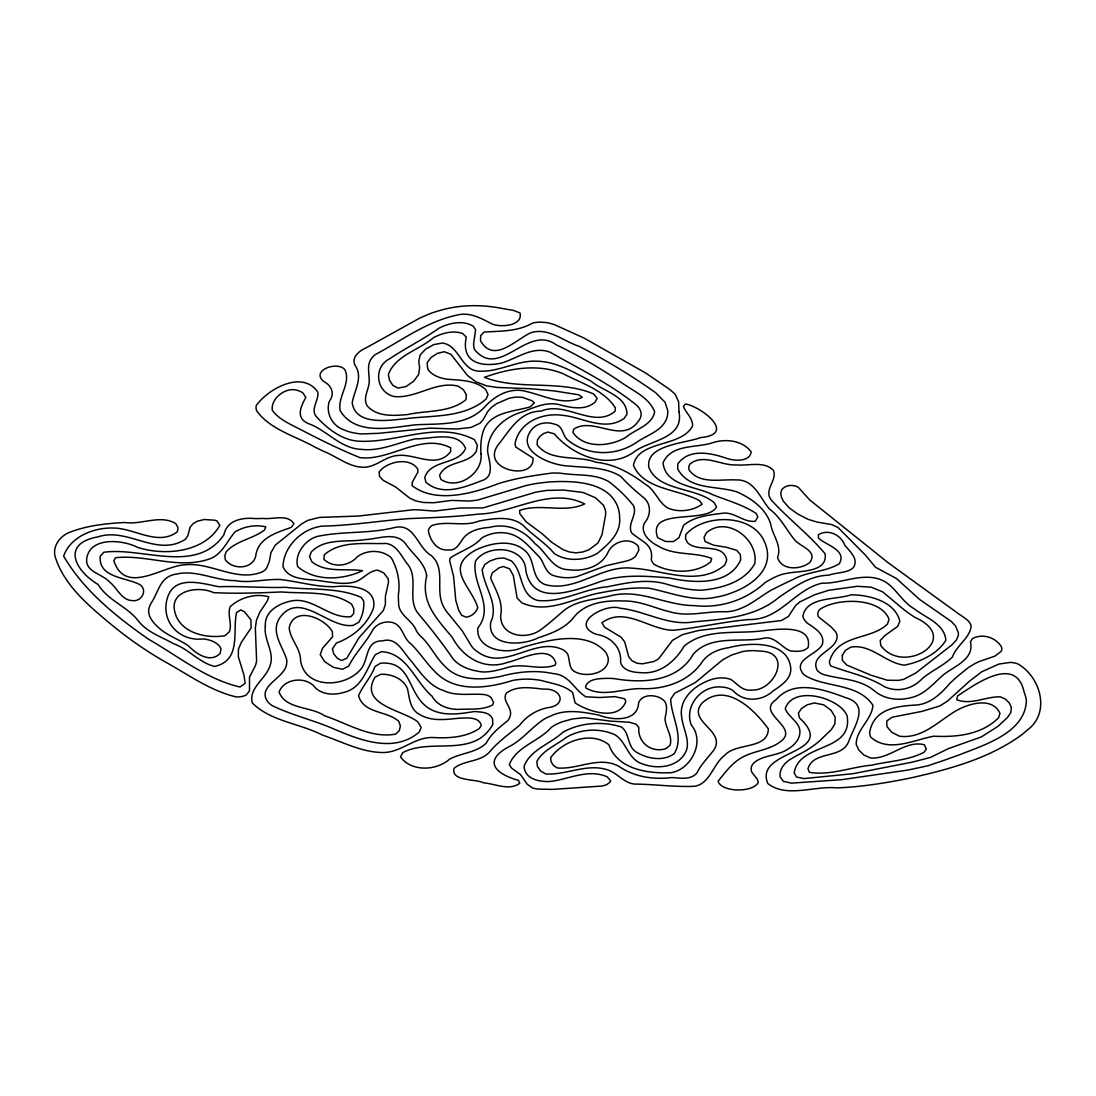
<?xml version="1.0" encoding="UTF-8"?>
<svg xmlns="http://www.w3.org/2000/svg" width="1096" height="1096" viewBox="0 0 1096 1096"><rect width="100%" height="100%" fill="white"/><g stroke="black" fill="none" stroke-linecap="round" stroke-linejoin="round"><path stroke-width="1.5" d="M426.645 576.03C420.439 602.882 436.92 618.692 452.47 637.653C463.06 657.573 484.336 670.656 507.352 662.436C520.299 659.847 549.986 643.064 555.878 663.286L555.069 665.176C539.396 670.93 522.189 662.176 506.215 667.916C498.475 669.971 490.624 672.232 482.528 671.958C471.855 670.67 460.402 667.382 453.128 658.943C442.551 643.544 431.07 628.775 418.987 614.486C405.767 599.512 420.111 578.209 406.657 563.056C400.985 555.466 396.601 544.972 386.08 543.438C365.626 544.233 340.788 540.273 324.265 554.809L323.895 559.357C333.362 568.221 348.966 566.303 357.323 556.782C367.078 549.452 382.285 549.507 391.368 557.919C397.629 569.112 400.396 582.127 398.369 594.868A230.174 132.89 0 0 0 398.588 602.293C397.999 615.308 412.548 619.843 416.398 630.899A73.87 42.648 0 0 0 419.727 635.379C430.029 644.256 435.18 657.189 445.031 666.354C458.758 681.328 481.87 680.082 500.077 676.547C517.134 671.862 535.341 669.807 552.781 673.533C569.276 674.492 573.797 689.398 585.867 696.823L599.718 697.508L614.842 696.618L624.706 698.796L625.802 701.467C618.61 721.469 588.484 711.715 575.14 702.933L572.591 692.453C563.947 684.918 551.768 683.479 541.04 680.424A46.758 27.003 0 0 0 524.368 679.178A45.155 26.071 0 0 0 512.75 680.424C489.926 687.603 460.224 692.371 440.017 676.287C428.714 667.067 421.439 654.23 411.137 644.064C403.246 638.639 403.068 626.789 394.067 623.035C385.833 620.035 375.695 623.556 371.845 631.625C364.995 643.695 354.94 653.545 348.72 666.094L342.61 669.272L333.513 667.382L324.704 661.696L320.224 654.668L322.525 648.311L332.595 636.79L332.294 631.529C324.334 617.555 293.92 605.567 289.193 627.844C290.207 639.585 300.715 648.339 300.564 660.628C305.072 689.439 345.117 687.973 360.803 669.218C368.886 659.765 365.064 640.516 382.449 640.872C396.916 636.625 402.986 652.284 411.014 660.765C420.33 672.286 428.742 685.74 443.675 690.617C456.744 696.755 471.294 693.11 485.049 694.659A12.947 7.48 0 0 1 490.981 697.412L493.57 702.563L492.625 704.933C482.377 710.413 469.992 708.687 458.703 709.4C448.264 709.455 437.345 705.742 432.002 696.179C414.836 681.52 407.452 653.339 381.6 651.627L375.353 654.682C366.804 668.218 362.57 687.411 344.815 692.124C334.992 695.261 322.676 695.248 315.004 687.425C306.359 675.958 283.741 678.205 279.11 692.151C285.686 709.523 310.826 706.235 324.553 715.784C347.555 723.442 370.667 738.677 395.697 734.128L399.369 730.594L400.383 725.895L398.766 721.332C386.984 710.605 363.53 713.702 358.556 695.727C362.817 685.438 371.147 677.301 374.942 666.546L380.586 663.19C409.055 660.861 407.835 687.398 422.275 702.783C435.729 717.455 456.676 714.51 474.267 711.523C480.87 712.112 489.501 711.742 492.584 718.99L492.83 724.415C473.458 758.884 430.728 737.375 402.725 752.678L400.492 756.87C411.178 771.872 436.167 771.036 449.634 759.131C461.402 752.788 476.294 752.856 486.268 743.088C491.337 733.43 499.776 727.21 507.886 720.497A28.921 16.7 0 0 0 510.106 716.236C513.161 707.906 501.434 700.933 506.297 693.193C516.764 685.178 531.45 687.918 543.643 689.151C562.111 687.932 567.262 705.646 547.466 707.715C536.424 710.057 526.477 716.113 519.71 725.168C509.53 733.703 498.598 741.239 489.939 751.514C480.665 762.391 464.594 759.761 454.128 768.255C450.483 781.599 475.828 778.694 483.624 782.859C495.324 783.763 509.229 791.134 519.764 783.298L518.381 780.311C496.926 774.447 481.884 761.761 508.092 747.171C521.902 740.512 531.218 727.717 543.78 719.332A42.347 24.455 0 0 1 550.48 716.099C565.714 708.605 583.086 712.016 598.964 715.126C611.993 720.428 637.858 722.333 638.625 702.714C642.215 693.905 655.134 694.33 662.011 698.988C668.848 703.153 666.231 712.03 665.039 718.455C665.19 727.689 672.93 735.827 670.04 745.239L665.889 748.65C651.449 753.281 637.571 742.595 638.804 727.497L636.187 724.264L629.46 722.264L610.184 721.086L584.469 717.702L572.729 718.894L562.632 721.648A44.607 25.756 0 0 0 551.452 727.237C539.273 741.375 515.586 746.883 509.311 764.844L511.75 768.228L520.504 774.598L527.327 784.339L532.423 787.914L537.122 789.052L552.316 789.408L602.184 786.038L606.458 784.791L609.869 782.256L610.609 780.832L607.225 776.831C588.388 768.556 569.728 778.941 551.096 781.38C540.561 782.311 524.231 779.434 524.135 766.063C530.67 749.458 550.48 743.896 562.837 732.265C580.236 722.511 602.581 720.963 621.432 727.004C629.679 732.977 627.104 745.431 635.42 751.527C646.53 758.679 663.107 762.008 674.328 753.514C684.466 736.704 671.273 717.085 670.67 699.166L674.725 693.247L695.371 682.534L722.497 659.943L731.388 655.107L742.43 651.599A31.688 18.29 0 0 1 759.391 651.065C790.38 651.353 777.448 684.219 758.021 689.398A17.235 9.946 0 0 1 750.459 690.124C742.088 690.85 737.087 683.589 730.895 679.452C721.675 676.081 711.386 678.547 703.015 683.096C690.206 689.343 678.767 702.303 681.767 717.469C682.89 728.141 689.302 738.279 686.85 749.198C680.63 767.2 657.764 770.009 642.064 763.734C627.953 759.268 626.679 742.129 615.13 734.841C599.663 727.799 580.866 728.703 566.262 737.444C556.371 745.088 543.013 750.102 536.862 761.405L537.424 766.392L540.588 770.995L545.822 773.995C566.933 775.187 588.018 762.46 609.157 770.392C618.815 774.365 625.556 784.709 637.091 784.12C656.257 784.448 675.465 787.188 694.617 786.27C710.372 783.64 712.989 763.802 724.963 755.089C736.197 742.43 768.049 749.76 768.337 728.867C754.226 709.441 725.689 681.233 702.029 703.125C685.699 722.209 730.059 731.429 712.044 752.349C706.687 759.007 700.687 765.2 696.933 772.981C690.686 780.242 680.232 778.023 671.848 777.557C653.476 779.804 634.543 777.078 618.993 766.392C598.978 755.473 577.702 769.926 557.165 767.926L553.384 765.378L551.096 761.72L550.658 757.788C562.303 740.882 591.593 730.58 608.883 744.787C617.719 769.57 648.366 773.817 671.163 772.666C690.905 769.556 705.454 741.787 691.316 725.059C684.014 706.468 700.769 685.849 720.182 686.959A16.084 9.289 0 0 1 733.717 691.288C744.006 702.372 762.09 701.18 772.639 691.288C781.023 685.493 792.312 678.835 790.613 666.902C786.818 640.297 748.568 642.338 728.922 647.654C718.866 649.024 708.742 653.052 702.495 661.409C689.384 681.465 664.587 689.603 641.544 688.63C623.049 688.192 602.978 697.892 585.894 687.987L585.552 686.411C588.689 678.493 599.375 678.671 606.65 678.342A59.732 34.483 0 0 1 614.253 678.616C642.338 683.507 677.342 682.137 693.179 654.298C710.537 634.803 739.074 642.503 761.871 638.653C774.214 634.666 780.612 647.065 790.38 650.873C796.326 651.531 803.573 652.12 808.122 647.476C813.191 621.72 770.885 630.323 756.815 631.406C732.251 633.543 704.577 629.118 684.151 646.119C674.999 661.724 659.682 674.574 640.42 672.643C632.954 672.355 622.665 670.711 620.542 662.135C621.857 647.174 610.253 636.392 596.155 634.283C568.345 623.501 605.992 602.937 619.952 608.198C645.256 610.76 668.382 626.597 694.672 621.747C723.798 619.226 755.651 617.13 778.9 597.361C794.12 587.155 809.3 575.701 828.494 575.208C835.358 572.879 842.838 573.044 849.537 570.235A15.18 8.768 0 0 0 854.058 566.509C858.195 558.165 849.51 551.069 844.797 545.26C840.947 534.821 828.329 528.71 818.411 534.684L818.411 537.999C825.685 545.178 847.345 549.891 839.262 563.755C825.315 572.194 807.738 571.263 793.436 579.318C785.901 582.798 778.434 586.456 771.036 590.223C755.829 599.252 741.513 612.993 722.415 611.678C705.084 611.623 687.795 616.856 670.56 611.993C654.778 608.225 639.776 600.553 623.158 600.978C604.704 600.224 583.894 602.841 572.427 619.035C563.508 628.953 550.617 633.803 538.232 637.776C523.025 645.804 487.213 647.421 490.693 622.364C499.324 604.458 483.966 587.264 482.199 569.632L484.706 564.591L489.898 561.042L496.762 558.59L503.694 557.946L511.325 560.864C523.696 571.797 519.052 595.416 537.78 600.471C561.864 602.964 583.716 588.785 607.458 586.757C627.282 582.702 648.037 578.222 667.93 584.579C678.739 587.73 689.877 590.128 701.18 590.223C721.1 588.415 744.033 582.497 754.651 563.878C759.35 539.807 726.977 514.983 706.386 532.807L704.043 537.437L705.139 541.588L713.674 545.205L726.127 547.205L736.663 550.315L740.362 554.562L740.704 559.851C728.826 586.209 692.864 583.058 669.19 577.935C645.339 575.948 619.802 573.866 597.06 582.798C573.852 590.703 533.053 607.266 525.875 570.824C525.162 545.781 487.145 543.561 475.486 561.152C471.143 584.236 495.365 605.91 477.774 628.077C475.952 649.887 507.051 655.161 522.6 647.352C546.945 640.297 586.757 629.364 606.033 652.682A63.746 36.798 0 0 1 608.321 658.682C608.718 673.341 587.086 677.561 575.948 672.259C568.29 669.396 570.18 660.326 567.728 654.285A20.619 11.905 0 0 0 563.248 649.914C535.601 635.981 506.229 670.793 479.226 652.915A36.511 21.084 0 0 1 471.294 645.791L462.252 630.817L447.182 612.308A76.816 44.347 0 0 1 442.907 605.389C435.194 589.196 446.113 568.81 431.317 555.562C417.124 547.452 414.617 521.915 393.519 527.806C369.352 533.629 344.281 531.218 320.032 535.889C306.606 537.629 294.166 553.425 297.605 566.481C314.758 581.757 342.747 580.14 362.475 570.701C345.665 568.098 326.06 573.318 311.785 561.686L309.579 556.549L311.278 552C325.046 537.588 347.021 542.534 364.858 539.629C378.147 539.177 395.752 531.012 405.63 543.822C412.589 554.316 425.193 562.823 426.645 576.03M265.355 625.994C263.314 639.735 275.165 652.408 269.959 665.889C265.78 679.191 248.45 687.726 252.327 702.947C270.465 721.305 299.825 723.401 322.375 735.046C342.24 741.759 361.79 752.473 383.189 752.527C401.41 752.473 415.124 736.443 433.537 737.553C449.223 738.32 465.8 737.512 479.308 728.498L481.281 725.511C479.336 716.428 466.649 718.017 459.608 718.154C446.236 719.414 431.564 721.853 419.453 714.373C409.753 709.372 409.603 697.919 407.438 688.644C403.191 678.465 391.19 673.78 380.737 674.3L375.01 677.218C358.378 705.071 403.342 710.098 417.781 721.867L421.165 727.333L419.275 731.991C394.149 753.733 359.735 740.101 333.157 728.689C313.223 720.031 291.755 715.181 272.26 705.66A32.62 18.838 0 0 1 267.78 701.796C256.752 686.534 282.932 678.931 286.316 665.546A46.621 26.921 0 0 0 286.686 659.545C282.672 646.298 270.438 632.132 279.549 618.13C299.866 589.182 328.512 629.351 353.337 625.309L358.83 622.186C362.557 615.911 364.351 608.321 363.666 601.046L361.159 597.347C337.76 587.114 310.511 590.114 285.481 587.319C263.246 588.072 241.065 585.99 218.844 586.716C201.13 583.319 173.839 574.427 167.14 598.827C160.783 622.035 179.58 641.804 203.294 638.927A21.934 12.659 0 0 1 221.008 649.079L220.091 653.463C210.309 663.395 196.376 654.065 188.676 646.051C179.525 639.543 168.455 636.187 159.906 628.748C153.55 623.419 145.604 614.856 149.796 605.924A62.335 35.99 0 0 1 152.549 600.882C159.112 589.812 160.824 575.962 177.004 573.962C196.732 569.619 215.364 580.757 235.01 580.592C250.094 583.373 265.013 578.894 280.055 579.51C298.235 581.51 316.004 587.031 334.444 586.703C349.336 584.922 377.504 586.456 373.517 608.006C367.201 625.062 353.131 636.803 336.39 643.051L332.417 648.873L333.718 653.778L337.239 658.203L341.473 660.546L346.761 658.299L359.173 637.543L383.408 610.404L385.381 604.348L385.395 596.265L388.532 582.154L388.094 578.592L383.669 572.852L377.64 570.139C367.845 570.865 362.269 580.962 352.624 582.497C342.719 584.552 332.622 582.456 322.745 581.223C309.757 578.606 289.234 581.25 283.001 566.728C283.398 548.959 297.865 533.026 314.442 527.806A36.442 21.043 0 0 1 321.594 526.135C351.172 525.683 380.339 520.573 409.808 518.559C432.838 517.668 455.895 516.833 478.801 514.051C514.462 513.257 549.507 486.487 584.689 503.913C564.454 513.545 540.123 502.954 519.586 510.462L519.833 513.709L526.203 521.86L542.164 533.725L551.959 542.452L563.234 549.781L569.413 551.987L576.03 552.85L582.647 552.028L588.826 549.863L597.909 543.068L601.992 534.766L605.691 514.353L605.567 510.763L603.554 505.325L595.375 497.707L583.182 492.501L563.44 490.049L546.794 490.405L535.889 492.131L483.103 507.9L459.909 508.01L434.509 511.065L423.851 510.298A46.744 26.989 0 0 0 412.987 509.777L358.337 516.052L319.484 517.408L307.839 520.353L301.66 523.888L275.315 545.109L270.918 552.685L269.383 561.262L266.739 567.851A17.426 10.056 0 0 1 262.793 571.619C237.133 582.853 211.281 561.974 185.101 564.796C162.756 565.7 125.3 595.95 113.806 560.618L115.573 557.727C146.261 554.316 177.881 569.427 208.596 559.275C221.995 555.083 226.68 541.342 235.174 531.793C244.216 526.464 255.464 524.422 265.725 526.834L264.574 529.916C252.806 539.095 236.174 540.52 226.119 551.891L224.803 555.74L225.351 559.755C232.462 569.879 252.244 569.632 255.711 556.22C257.724 537.848 276.726 532.629 291.317 527.34L293.906 523.751C287.549 513.654 273 519.614 263.081 518.449A342.514 197.746 0 0 1 255.478 518.627C242.682 517.23 226.913 519.942 223.954 534.725C196.581 574.879 142.083 546.726 103.75 552.288L100.229 556.179C98.215 578.195 126.561 577.126 140.233 584.867C147.892 590.621 141.179 601.964 132.548 600.608C121.409 600.457 117.436 588.072 109.682 582.14C102.819 573.975 85.789 572.331 86.611 559.426C89.036 536.382 122.711 539.533 137.767 547.466C164.88 556.028 204.445 552.603 219.844 525.327L216.857 520.847L214.761 520.216L204.39 519.504L197.376 521.162L193.143 523.628L190.101 527.203L187.882 535.56L185.539 539.164C157.016 557.809 127.862 526.888 97.941 536.876C60.623 543.575 75.213 570.906 98.01 584.415C108.011 600.69 127.479 606.458 138.562 621.226C147.357 632.392 161.674 636.927 173.661 643.763C188.663 648.996 199.212 662.696 214.611 666.437C241.641 660.367 232.407 631.803 236.503 612.664L240.654 609.91L244.381 611.705L250.916 619.774L251.121 628.008L241.49 642.078L238.49 648.996L238.298 656.6L243.997 675.177L245.148 683.356L240.024 687.014C206.295 679.26 178.169 656.148 148.426 639.146C115.861 616.349 83.803 590.676 63.637 556.124C70.24 536.766 93.777 527.409 113.135 528.025C134.329 527.984 157.824 546.52 177.305 531.834L178.045 527.724L175.757 523.614C160.523 514.188 141.672 525.053 124.78 522.491C106.778 523.491 88.447 525.299 71.459 531.67C60.143 535.054 50.95 547.178 55.965 559.111C64.993 585.442 87.694 604.8 108.463 622.199C127.547 638.146 147.85 652.394 169.633 664.382C191.06 676.588 212.35 691.535 236.613 696.974A14.508 8.384 0 0 0 244.244 695.864L246.23 695.015L249.504 690.877L249.504 677.054L254.683 667.053A52.238 30.154 0 0 0 256.615 660.628L255.327 628.049L256.478 620.117L259.862 612.171L267.232 601.115L268.821 596.841C255.902 593.032 240.024 597.498 230.256 606.636C226.982 614.788 232.338 623.336 229.461 631.597L225.023 635.707C206.486 638.79 180.141 633.187 174.908 612.212C168.866 590.196 198.609 585.511 213.569 592.635C236.133 593.758 258.793 592.991 281.357 591.95C304.661 593.895 331.526 590.278 351.583 604.143L353.844 608.883L353.693 613.555L350.884 616.678C328.348 619.13 310.935 594.196 287.823 601.868C276.466 604.745 264.328 612.897 265.355 625.994M679.013 411.877C684.096 438.578 650.312 440.099 634.666 451.47C609.157 470.705 572.852 455.895 554.302 433.81L547.822 432.071L543.63 433.537L539.89 436.414L537.424 439.989L537.122 444.729C550.329 462.375 577.387 454.922 596.224 462.307C614.801 464.115 630.94 473.431 645.558 484.418C655.449 490.049 658.162 502.585 667.971 508.106C678.78 512.736 692.795 510.942 702.166 504.16L699.508 500.68C678.808 489.09 643.777 489.844 633.42 465.32C638.502 439.51 681.178 448.045 692.604 425.837C692.864 418.206 686.041 413.11 683.383 406.438L685.411 403.999C700.002 406.068 737.909 434.18 700.577 437.578C685.836 443.401 644.969 444.634 648.887 467.513C658.628 491.556 695.987 487.035 714.085 502.598L716.592 506.9C706.646 524.737 646.695 506.544 657.655 537.711L665.478 541.451L673.382 541.602L678.849 537.876L683.589 525.299C694.604 516.038 710.057 514.997 723.812 513.079C735.156 512.462 743.91 522.587 755.144 521.299L757.857 516.97L756.103 513.408C742.732 504.598 727.032 500.475 712.318 494.529C695.892 486.158 665.436 485.898 663.039 462.855C671.231 443.784 696.124 448.182 712.496 442.784C725.579 438.386 742.581 440.359 751.226 451.853C749.746 462.101 734.621 460.895 727.333 458.58C711.578 453.045 689.247 447.922 677.808 463.882L677.684 468.91C689.425 490.597 716.757 485.35 736.676 491.816C751.061 498.022 766.063 508.667 770.735 524.231C772.543 535.739 782.119 545.246 777.571 557.563C781.544 570.947 801.162 569.81 809.985 562.289C817.931 550.959 800.286 546.699 794.614 539.849C786.147 529.532 780.585 517.202 769.392 509.01C759.98 497.625 753.801 478.897 735.772 479.938C720.25 479.034 699.508 484.638 689 469.828L688.74 466.882L689.891 464.074C703.522 453.073 721.182 465.827 736.43 464.923C748.02 466.088 763.994 460.663 773.365 470.28C777.804 480.404 762.611 490.487 771.858 500.625C788.736 519.189 809.081 534.574 825.137 553.822C827.781 572.934 799.463 570.605 786.805 573.331C778.9 574.537 771.817 578.469 765.104 582.593C745.814 600.252 720.264 608.595 694.206 605.595C666.3 605.581 640.324 588.826 611.965 595.457C595.662 599.759 576.907 599.704 563.399 610.979C555.987 617.349 548.726 623.912 540.835 629.652C526.984 640.16 500.708 636.762 500.625 615.842C503.502 601.896 495.584 590.114 490.611 577.962L492.364 572.729L499.351 567.673L503.352 566.522L509.654 568.824L513.312 575.523L517.12 598.046L521.806 602.814C547.205 614.363 572.496 598.759 597.183 593.429C614.404 590.1 631.967 586.867 649.572 588.319C671.492 592.717 693.261 602.252 716.14 597.169A59.129 34.14 0 0 0 723.031 595.662A57.91 33.428 0 0 0 731.443 592.963C754.199 584.716 776.927 566.18 763.638 539.986C750.431 513.202 702.92 514.271 685.726 534.738L685.575 538.766L687.452 542.589C697.905 553.096 722.744 541.986 726.717 559.851L724.853 564.947C698.563 587.47 662.313 569.632 631.967 568.18C601.361 564.783 575.592 592.909 544.986 584.552C531.204 579.099 535.437 561.344 526.395 551.973C513.134 538.533 491.214 542.657 475.815 549.973C443.099 568.002 471.403 586.086 477.746 607.595C476.198 612.774 471.499 616.349 466.266 617.212L461.649 615.294L458.745 610.308L455.785 600.389L453.58 576.373L449.62 560.535L450.319 557.933C460.676 550.891 473.321 547.589 481.98 537.835C490.789 532.67 501.735 531.108 511.503 534.314C523.176 538.177 530.656 548.589 539.218 556.768C544.63 563.18 545.301 574.071 555.056 576.003A26.51 15.303 0 0 0 576.551 576.743L605.965 565.769L625.474 561.248A18.947 10.933 0 0 0 635.475 556.398L638.817 550.315L638.324 546.315C630.132 536.437 613.102 541.191 608.075 552.192C601.375 566.933 583.689 571.728 568.755 569.728C551.905 569.509 546.657 551.973 534.848 543.534C523.683 529.765 506.914 522.778 489.282 527.436C480.719 528.067 471.76 529.985 465.293 536.04C460.019 541.232 457.47 551.329 448.195 549.932C437.112 550.959 430.317 540.753 428.413 531.135A14.81 8.549 0 0 1 431.934 525.573C446.798 520.271 463.814 527.203 479.116 521.038C493.556 518.408 511.709 515.326 523.559 525.724C533.163 535.725 545.356 542.753 554.275 553.521C566.933 561.974 584.552 560.659 597.443 553.329C608.307 544.178 621.35 533.218 619.583 517.408A90.995 52.54 0 0 0 618.171 508.051C610.102 483.953 580.017 481.158 558.357 481.555A97.955 56.554 0 0 0 546.575 482.226L538.15 483.226A85.899 49.594 0 0 0 525.943 485.583L477.335 500.16L469.17 501.05L451.593 500.406L433.674 502.749L423.467 502.502L416.083 500.995L409.959 498.296L395.588 486.953L383.381 480.473L379.545 476.459L379.079 472.061C386.792 461.485 409.63 456.511 417.795 469.143L417.877 472.061L412.302 482.267L412.11 485.651C435.276 503.598 471.992 493.871 497.461 483.953C515.038 478.226 533.601 475.568 551.863 473.061A47.114 27.208 0 0 1 560.755 473.225C576.702 475.911 594.046 473.239 608.636 481.5C617.802 488.474 626.528 496.735 633.584 505.763C637.639 514.901 627.035 523.737 631.543 532.807C641.64 541.794 653.791 544.082 651.284 559.864A30.332 17.509 0 0 0 654.079 564.33C670.368 573.455 695.672 574.29 710.742 561.837L711.688 558.494C694.796 551.63 674.506 556.042 658.216 546.068C649.969 542.054 639.42 532.875 644.626 522.778C651.038 515.531 651.449 503.749 643.393 497.461C635.475 490.871 627.761 484.268 620.953 476.555C605.759 466.896 586.853 467.759 569.495 466.074C551.083 465.8 512.435 450.388 533.204 427.892C539.205 422.44 547.973 421.713 555.371 424.412C563.495 426.139 562.234 436.468 568.386 440.524C588.059 456.142 615.87 456.361 636.42 442.469C646.435 435.263 660.395 431.824 666.135 419.974A58.691 33.88 0 0 0 667.656 410.205L664.971 402.191L656.23 393.259A180.032 103.942 0 0 0 651.051 389.464C628.118 373.503 604.006 359.104 579.181 346.322C563.413 341.336 548.63 327.293 531.135 332.636C516.134 339.116 493.912 364.187 480.5 340.746L480.665 335.677L484.09 332.033C500.762 331.006 517.531 331.718 532.615 323.046A23.304 13.453 0 0 1 540.109 322.101L547.726 322.704L554.562 324.704L584.195 338.143L645.434 372.873L669.574 389.327L675.163 394.204L678.616 401.821L679.013 411.877M842.358 655.312L842.345 660.354L846.838 665.108L871.32 675.341L887.404 680.232L898.391 680.369L903.583 679.397L915.612 673.136L952.246 644.599L956.37 640.064L958.411 635.283L958.342 632.707L955.561 626.035L951.369 621.473L919.571 599.416L896.446 578.537L875.54 567.276L865.662 555.384L838.084 527.546L831.713 524.573L817.109 522.08L808.108 519.353L797.463 513.846L789.134 507.804L783.119 500.872L781.38 496.899L780.79 493.159L781.749 489.611C785.777 484.788 792.956 484.322 798.244 487.24L809.711 499.94L888.253 562.823L956.493 612.294A193.581 111.765 0 0 0 963.398 617.075L967.768 620.446A25.468 14.7 0 0 1 971.166 626.09C969.933 638.201 956.452 645.38 952.438 656.984C943.601 665.724 931.764 670.533 922.325 678.547C912.639 689.055 897.405 692.836 884.267 686.603C867.703 676.136 848.318 672.697 830.494 665.779L829.33 661.97C837.18 633.488 870.402 640.639 887.486 624.062L889.048 619.199C880.321 597.046 836.536 597.58 819.589 609.595A16.673 9.631 0 0 0 818.602 616.98L830.713 626.528L835.563 631.639A27.469 15.865 0 0 1 837.056 637.968C834.864 650.942 810.328 654.709 816.89 669.82A18.879 10.892 0 0 0 822.397 674.136C839.974 679.63 860.292 678.356 874.992 691.398C884.815 699.193 898.254 700.824 910.187 697.837C923.805 695.207 932.792 684.205 942.601 675.492C953.383 666.45 974.714 659.614 970.426 641.859L972.508 638.584C982.002 633.392 994.319 636.913 1000.566 645.503A13.96 8.056 0 0 1 1001.032 651.49L994.798 656.162L983.687 659.998A44.744 25.838 0 0 0 975.276 663.395L968.48 667.491L957.836 676.109A593.799 342.829 0 0 0 950.013 683.192C941.3 693.357 931.052 703.509 916.955 704.975C897.035 706.112 873.43 708.523 869.58 732.909L870.471 736.827C888.144 753.308 913.817 739.855 933.806 736.197C956.534 737.375 981.769 734.717 998.607 717.729L999.977 713.332C992.127 696.275 968.302 703.673 955.685 710.975C938.203 721.469 921.722 739.17 899.528 736.211L891.788 732.333L886.938 726.552L886.801 720.949L892.103 717.236L922.106 711.345L939.738 705.975L947.396 701.193L969.508 681.15L981.756 671.766L998.881 664.066L1010.06 662.436A15.947 9.206 0 0 1 1017.663 663.834C1040.405 676.451 1051.119 712.729 1027.199 730.142A280.412 161.893 0 0 1 1021.773 734.745C989.359 758.514 949.355 769.241 910.666 777.955C886.404 782.9 861.84 786.901 837.07 787.901C815.082 785.49 786.476 798.368 767.83 783.544C753.555 748.979 839.413 755.144 799.559 718.044L798.381 713.195L801.368 708.619L807.245 704.81L814.41 702.974L823.726 704.865L831.111 710.331L835.152 717.168L834.919 723.703L831.343 729.648L819.397 741.074A118.765 68.569 0 0 1 797.135 755.377L790.106 759.446A41.456 23.934 0 0 0 780.105 776.763L783.284 781.311L791.367 783.147L841.851 779.667L907.858 770.077L927.6 765.857L944.985 759.994A574.345 331.595 0 0 1 958.521 755.171C983.4 745.198 1025.404 733.032 1026.39 700.536A115.943 66.938 0 0 0 1024.089 692.014C1016.019 654.518 975.372 684.274 957.575 695.933L956.767 699.714C971.179 705.44 985.77 696.371 1000.306 696.837L1005.457 699.166L1009.375 703.07L1011.389 707.578L1010.718 712.743L1007.471 717.496L997.99 726.333L981.249 736.95L948.424 748.623L930.463 757.418L912.516 762.09L853.031 773.68L804.094 778.585L796.559 777.037L794.189 772.995C798.655 742.198 853.442 752.925 847.071 715.62C839.235 697.275 792.641 684.945 785.257 708.797C788.901 718.127 802.217 723.155 799.601 734.882A42.634 24.605 0 0 1 788.079 748.979C777.79 756.117 763.72 754.623 754.048 762.693A21.276 12.289 0 0 0 752.144 772.707L757.226 779.105L758.281 782.352C753.404 792.778 721.51 792.572 718.086 781.215C725.182 772.543 732.197 762.638 742.472 757.199C754.884 750.418 770.296 750.185 781.393 740.855C799.053 726.84 755.35 713.249 776.173 699.604C794.148 678.808 824.329 689.685 845.797 697.714C870.087 704.618 854.496 725.511 848.989 740.677C842.55 759.829 813.52 749.938 807.971 768.762L809.396 772.351C830.138 775.79 851.044 766.981 871.827 765.159C889.185 761.062 907.981 760.61 924.065 752.267L926.312 749.034L924.366 744.759C905.173 739.814 889.678 759.597 870.512 757.98L864.032 755.103L858.963 750.198L856.236 744.527C855.894 729.607 872.087 719.702 872.896 705.208C857.36 682.26 824.672 688.329 803.957 674.78C790.737 659.628 817.493 654.929 822.397 644.325C825.055 633.639 814.479 628.172 807.3 623.117A27.003 15.591 0 0 1 804.807 620.432A28.112 16.235 0 0 1 802.861 616.13C806.738 596.347 835.755 600.101 850.866 594.868C868.909 594.69 895.322 601.416 899.816 621.309L897.651 626.446L884.65 635.721L880.239 640.502L880.746 645.407C902.981 676.287 963.905 639.132 914.818 617.336A170.154 98.243 0 0 1 899.679 606.115L882.623 591.826L871.156 587.182L857.236 586.305L828.672 590.292L814.671 594.758L799.847 601.896L795.682 605.43L788.367 616.514L781.311 620.555L698.563 630.515L682.561 634.584L672.519 640.324L658.614 658.833L654.052 661.45L642.599 663.806L637.091 663.299L631.954 660.751L628.72 656.71L624.693 641.9L621.199 637.297L604.622 627.227L601.923 622.761C625.186 605.855 649.147 630.049 673.259 630.269C698.467 627.775 723.264 621.775 748.582 619.569C780.188 620.405 794.162 589.497 821.973 583.195C843.139 583.798 865.402 570.372 885.554 581.99C896.583 589.182 902.46 602.101 914.119 608.732C925.462 617.76 944.519 623.651 945.875 640.242C937.381 654.216 919.928 662.107 904.282 665.176C885.28 662.875 871.019 643.667 850.811 647.133L845.427 650.408L842.358 655.312M480.993 453.758C483.391 473.417 457.512 490.803 440.839 479.308L439.578 475.459C446.086 460.334 468.129 464.91 476.308 451.374L477.349 445.277L474.472 439.688C437.29 420.193 396.314 443.894 357.351 441.113C341.459 439.537 327.951 429.07 317.374 417.781C309.141 409.959 319.306 400.656 317.785 391.998C302.181 369.612 267.904 389.025 256.3 405.493A25.455 14.7 0 0 0 256.656 410.781C270.342 429.92 295.591 435.989 315.264 447.305A396.231 228.763 0 0 1 323.745 451.374C337.267 456.662 349.377 467.636 364.53 467.252C376.586 466.649 385.354 456.47 397.396 455.525C414.918 453.169 436.948 469.636 450.607 451.607L450.648 447.812C420.672 432.509 390.56 461.224 359.954 457.635C340.349 449.703 321.046 440.195 302.195 430.399C291.81 424.796 279.398 420.097 272.301 410.301C270.548 398.601 285.59 386.751 296.92 390.258A14.371 8.302 0 0 1 302.948 393.012L305.839 397.382C300.523 407.041 295.03 418.878 309.675 424.07C327.814 431.166 341.13 448.935 361.858 449.387C380.476 451.497 397.67 442.674 415.425 438.866C430.838 439.112 458.197 430.194 465.567 448.401C458.347 465.307 430.577 459.169 424.769 477.541L425.892 482.158C441.606 496.31 463.841 487.542 481.089 480.911C495.515 476.979 489.049 461.471 487.569 451.305C487.747 431.18 504.872 416.466 523.203 411.658C535.191 407.041 547.74 401.081 560.837 405.082C571.989 407.972 585.565 410.493 595.06 402.122L597.142 398.369L593.662 393.957C559.07 379.271 519.12 390.861 484.418 377.339C509.092 368.407 537.807 363.269 563.084 373.709C581.154 383.203 604.17 390.012 615.418 407.931L615.02 411.301C593.936 429.221 565.509 400.602 541.15 411.11C519.203 411.37 509.75 430.618 497.872 445.223C480.336 470.074 534.643 481.665 533.04 458.114L515.75 447.017L514.956 443.962C518.901 422.303 542.013 412.521 562.207 415.274C582.647 417.151 604.691 432.016 624.104 418.453L626.967 414.192C626.857 395.629 602.731 391.204 590.812 380.997C573.962 372.654 557.179 361.79 537.807 361.255C517.901 359.858 500.16 371.804 480.391 371.174C461.211 371.955 460.032 345.404 442.346 343.034L433.715 344.624L425.563 349.186L420.124 354.994L418.795 361.351L419.604 367.681L418.617 374.517L413.589 381.257L405.972 386.559L398.067 388.08L392.889 385.395L389.505 380.326L388.368 374.517C395.314 355.501 418.919 350.199 433.4 337.732C442.181 333.074 452.922 330.115 462.649 333.485L466.28 337.116C460.882 362.064 480.418 367.544 501.393 363.119C517.23 358.461 532.807 345.541 550.137 352.213C579.195 368.79 609.691 383.504 635.954 404.684A28.934 16.7 0 0 1 640.064 418.645C623.254 446.935 594.169 415.453 573.564 429.276L572.907 432.454C584.36 449.113 610.417 446.579 626.09 437.208C635.502 429.098 652.024 425.454 654.682 411.877C649.421 397.862 633.611 391.149 621.884 382.888C600.951 368.448 578.921 355.734 556.015 344.692C527.258 323.745 499.214 380.655 474.226 349.131L473.568 344.144L475.609 329.718L473.061 326.033C462.649 319.991 449.401 322.95 439.236 328.06C423.275 339.308 405.767 348.021 389.546 358.817C372.763 367.338 376.024 392.642 394.396 396.574C416.425 398.656 436.057 380.586 458.224 386.176L463.471 389.792L466.321 394.711L466.005 399.629C450.072 412.863 426.988 410.274 407.616 414.562C394.108 415.754 376.955 417.11 367.146 405.835C362.064 397.095 370.297 388.285 369.147 379.161C369.105 373.024 367.27 366.406 370.188 360.625A33.058 19.084 0 0 1 375.243 354.652C401.89 340.322 427.07 321.347 457.183 315.059C469.924 311.771 481.336 318.415 492.131 324.046C501.105 327.663 523.148 325.841 520.011 312.922L513.147 310.332A358.515 206.993 0 0 1 499.16 307.88C479.363 304.4 458.676 304.825 439.345 310.648A117.875 68.048 0 0 0 430.153 313.593L419.987 317.963L373.298 343.87A391.519 226.05 0 0 1 365.859 347.911C359.57 350.775 351.323 356.981 354.816 364.886C363.666 377.216 354.255 390.203 352.213 402.78C355.474 425.96 388.669 420.289 405.054 418.782C432.399 415.151 464.005 418.384 486.199 398.944L488.063 394.56L485.72 389.573C476.144 380.723 462.457 380.339 450.168 379.449A26.386 15.234 0 0 1 427.728 368.845L427.125 362.872L430.961 357.529L437.373 353.392L444.223 351.734L450.867 354.214L467.444 375.462L475.842 381.764L486.542 385.833L497.461 387.477L530.998 388.738L554.329 390.93L578.839 394.807L582.264 397.3C563.892 406.328 544.616 395.82 526.573 391.532C510.065 386.943 494.954 395.505 484.24 407.424C466.362 426.18 439.195 423.494 415.658 424.796C391.067 427.536 355.789 436.126 340.198 410.767C337.294 396.862 351.172 383.408 344.966 369.818C337.39 360.337 309.36 370.969 324.443 381.956C331.896 385.819 334.855 394.204 329.348 401.259C325.512 412.507 331.978 425.549 343.171 429.55A36.798 21.249 0 0 0 361.735 433.934L378.764 433.317L429.851 428.125L456.744 429.015L471.088 427.426L479.884 423.275L483.158 419.7L487.542 411.781L491.46 407.37L496.844 403.506L509.284 398.218L515.531 397.081L522.121 397.286L531.834 400.643L534.369 402.794L530.245 406.849C513.476 411.781 489.172 411.959 483.021 431.975C480.829 439.003 480.473 446.442 480.993 453.758"/></g></svg>
